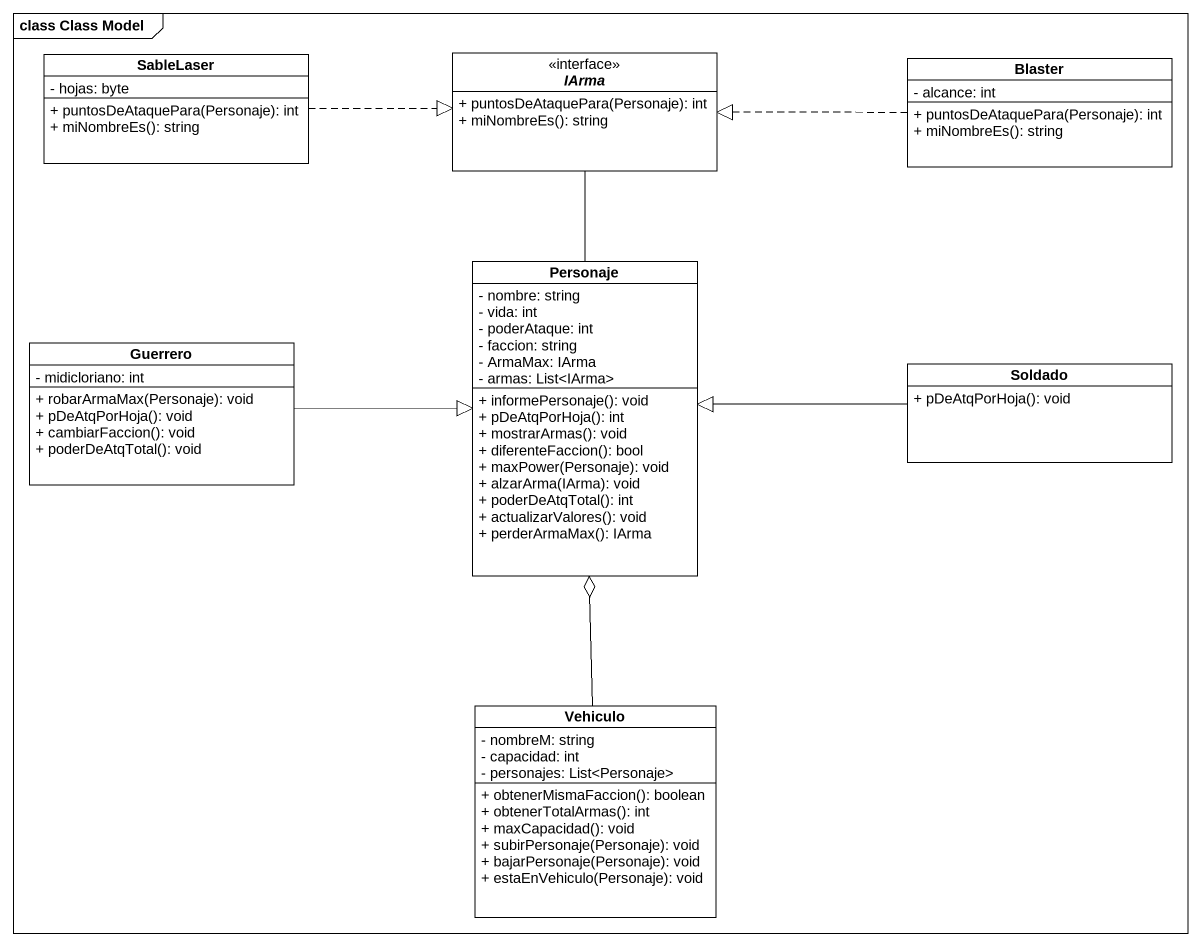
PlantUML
@startuml
mainframe class Class Model
hide circle
hide empty members
skinparam classAttributeIconSize 0
class SableLaser {
  - hojas: byte
  + puntosDeAtaquePara(Personaje): int
  + miNombreEs(): string
}
interface IArma {
  + puntosDeAtaquePara(Personaje): int
  + miNombreEs(): string
}
class Blaster {
  - alcance: int
  + puntosDeAtaquePara(Personaje): int
  + miNombreEs(): string
}
class Personaje {
  - nombre: string
  - vida: int
  - poderAtaque: int
  - faccion: string
  - ArmaMax: IArma
  - armas: List<IArma>
  + informePersonaje(): void
  + pDeAtqPorHoja(): int
  + mostrarArmas(): void
  + diferenteFaccion(): bool
  + maxPower(Personaje): void
  + alzarArma(IArma): void
  + poderDeAtqTotal(): int
  + actualizarValores(): void
  + perderArmaMax(): IArma
}
class Guerrero {
  - midicloriano: int
  + robarArmaMax(Personaje): void
  + pDeAtqPorHoja(): void
  + cambiarFaccion(): void
  + poderDeAtqTotal(): void
}
class Soldado {
  + pDeAtqPorHoja(): void
}
class Vehiculo {
  - nombreM: string
  - capacidad: int
  - personajes: List<Personaje>
  + obtenerMismaFaccion(): boolean
  + obtenerTotalArmas(): int
  + maxCapacidad(): void
  + subirPersonaje(Personaje): void
  + bajarPersonaje(Personaje): void
  + estaEnVehiculo(Personaje): void
}
SableLaser .right.|> IArma
IArma -- Personaje
Blaster .left.|> IArma
Guerrero -right-|> Personaje
Soldado -left-|> Personaje
Vehiculo -up-o Personaje
@enduml
